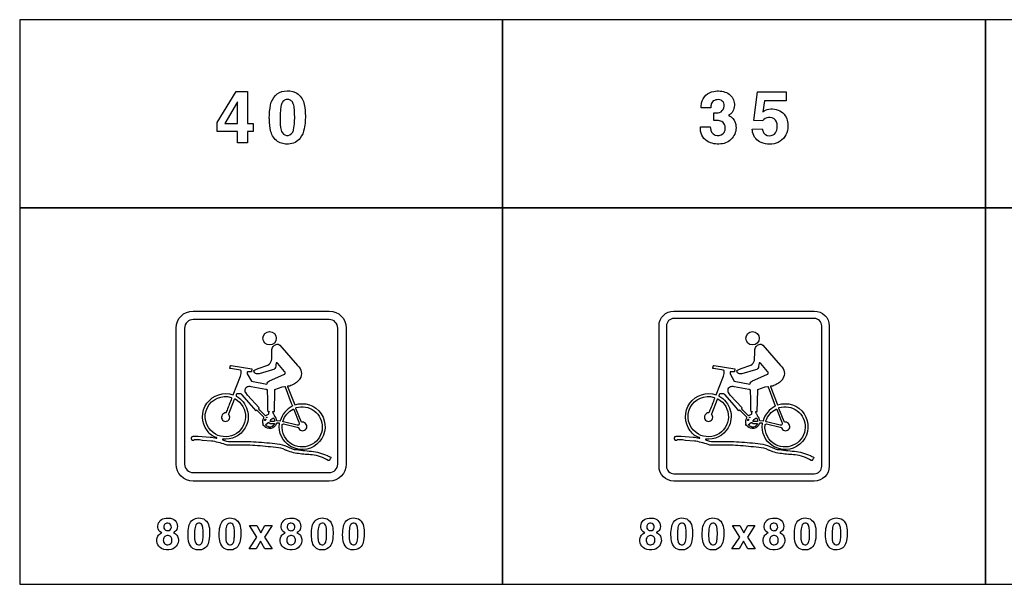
# Model space of a CAD drawing. Extents: x 0 to 18160, y 0 to 2655.
# Drawn here: x 0 to 4633, y 0 to 2655 of the extents above; entities that cross this region are included whole.
import ezdxf

# ---------------------------------------------------------------- set-up
doc = ezdxf.new("R2010")
doc.units = 0
doc.header["$MEASUREMENT"] = 0

msp = doc.modelspace()

# ---------------------------------------------------------------- linework, layer by layer
for points in [[(0, 1770), (2270, 1770), (2270, 2655), (0, 2655)], [(2270, 1770), (4540, 1770), (4540, 2655), (2270, 2655)], [(4540, 1770), (6810, 1770), (6810, 2655), (4540, 2655)], [(927.496, 2171.35), (1017.9, 2317.79), (1070.98, 2317.79), (1070.98, 2166.57), (1097.95, 2166.57), (1097.95, 2128.53), (1070.98, 2128.53), (1070.98, 2076.28), (1023.46, 2076.28), (1023.46, 2128.53), (927.496, 2128.53)], [(1023.46, 2269.13), (963.474, 2166.57), (1023.46, 2166.57)], [(0, 0), (2270, 0), (2270, 1770), (0, 1770)], [(2270, 0), (4540, 0), (4540, 1770), (2270, 1770)], [(4540, 0), (6810, 0), (6810, 1770), (4540, 1770)], [(1115.2, 221.769), (1080.08, 276.319), (1114.84, 276.319), (1133.11, 242.267), (1151.83, 276.319), (1185.98, 276.319), (1150.44, 222.29), (1186.95, 166.272), (1152.4, 166.272), (1132.54, 202.362), (1112.14, 166.272), (1077.99, 166.272)], [(3385.19, 221.769), (3350.07, 276.319), (3384.84, 276.319), (3403.11, 242.267), (3421.83, 276.319), (3455.97, 276.319), (3420.43, 222.29), (3456.95, 166.272), (3422.4, 166.272), (3402.54, 202.362), (3382.14, 166.272), (3347.99, 166.272)]]:
    msp.add_lwpolyline(points, close=True)
for points in [[(1173.29, 2191.65, -0.0563084), (1179.33, 2254.48, -0.130301), (1201.53, 2298.28, -0.174843), (1243.35, 2319.69, -0.147552), (1296.47, 2313.05, -0.192146), (1333.28, 2269.88, -0.0833996), (1342.52, 2212.85, -0.0545507), (1337.51, 2142.08, -0.116773), (1318.43, 2098, -0.221099), (1263.57, 2070.32, -0.162564), (1212.11, 2082.84, -0.174743), (1180.84, 2128.26, -0.0640867), (1173.37, 2186.95)], [(3199.84, 2150.87), (3246.2, 2150.87, 0.0411845), (3248.26, 2135.66, 0.335066), (3278.75, 2110.39, 0.276505), (3310.74, 2124.92, 0.158203), (3316.31, 2145.65, 0.0878221), (3313.34, 2161.57, 0.217575), (3294.82, 2178.43, 0.0882727), (3273.57, 2181.55), (3262.75, 2181.55), (3262.75, 2216.82, 0.0282129), (3282.34, 2217.42, 0.50028), (3309.32, 2262.91, 0.235001), (3290.79, 2277.96, 0.165496), (3265.12, 2275.67, 0.220849), (3250.9, 2259.12, 0.055705), (3248.02, 2240.92), (3203.2, 2240.92, -0.0488003), (3204.97, 2263.51, -0.30773), (3262.59, 2318.01, -0.146685), (3322.07, 2312.08, -0.469869), (3348.61, 2219.31, -0.0891152), (3336.57, 2207.54), (3332.3, 2204.54, -0.0245333), (3343.48, 2198.14, -0.202429), (3365.75, 2161.45, -0.422325), (3303.08, 2072, -0.154301), (3238.98, 2079.19, -0.287878), (3199.96, 2139.89, -0.0143877)], [(1224.67, 2161.12, 0.0124589), (1225.19, 2154.8, 0.0668192), (1230.8, 2129.4, 0.615362), (1281.7, 2123.79, 0.0726881), (1287.15, 2136.83, 0.0588562), (1291.85, 2174.11, 0.0389037), (1290.23, 2241.09, 0.084671), (1283.64, 2264.43, 0.156013), (1272.18, 2276.6, 0.143208), (1256.47, 2279.56, 0.172584), (1240.71, 2273.36, 0.132565), (1230.76, 2257.8, 0.0498315), (1226.21, 2236.08, 0.0368731)], [(3442.43, 2139.57), (3489.39, 2141.35, 0.0452719), (3495.79, 2125.12, 0.0567733), (3500.53, 2118.25, 0.070207), (3504.95, 2114.77, 0.264984), (3540.97, 2112.87, 0.20748), (3558.38, 2135.98, 0.147389), (3557.24, 2174.01, 0.308532), (3527.86, 2195.42, 0.215743), (3498.08, 2185.19, 0.028781), (3492.71, 2178.95), (3450.09, 2180.96), (3467.91, 2315.64), (3601.95, 2315.64), (3601.95, 2273.77), (3501.51, 2273.77), (3492.55, 2221.76, -0.0211252), (3505.46, 2229.3, -0.121371), (3538.8, 2235.15, -0.244671), (3598.59, 2203.2, -0.173069), (3610.16, 2144.07, -0.256779), (3564.98, 2078.08, -0.199585), (3485.44, 2077.01, -0.245625), (3445.16, 2125.91, -0.0170062)], [(814.995, 484.997, -0.414213), (734.995, 564.997), (734.995, 1205, -0.414213), (814.995, 1285), (1455, 1285, -0.414213), (1535, 1205), (1535, 564.997, -0.414213), (1455, 484.997)], [(3074.99, 484.997, -0.414213), (3004.99, 554.997), (3004.99, 1215, -0.414213), (3074.99, 1285), (3734.99, 1285, -0.414213), (3804.99, 1215), (3804.99, 554.997, -0.414213), (3734.99, 484.997)], [(814.995, 524.997), (1455, 524.997, 0.414213), (1495, 564.997), (1495, 1205, 0.414213), (1455, 1245), (814.995, 1245, 0.414213), (774.995, 1205), (774.995, 564.997, 0.414213)], [(3075, 519.997), (3735, 519.997, 0.414213), (3770, 554.997), (3770, 1215, 0.414213), (3735, 1250), (3075, 1250, 0.414213), (3040, 1215), (3040, 554.997, 0.414213)], [(1143.34, 1156.71, -1), (1206.09, 1156.71, -1)], [(3413.34, 1156.71, -1), (3476.09, 1156.71, -1)], [(1144.44, 753.809, -0.0157011), (1143.79, 756.054, -0.0124196), (1143.24, 758.181, -0.176629), (1147.15, 782.936, 0.125535), (1147.51, 783.987, 0.255961), (1145.98, 787.309), (1115.15, 818.831), (1114.3, 819.69), (1110.92, 816.284), (1110.81, 816.192), (1110.74, 816.262), (1089.48, 841.105), (1043.67, 892.9), (1043.56, 893.038, 0.184582), (1039.45, 895.346, -0.0499733), (1030.69, 895.416, 0.0522584), (1022.94, 895.369, 0.155051), (1019.63, 893.884, 0.17602), (1016.68, 886.478, 0.0562294), (1016.75, 885.175, -0.417791), (1060.13, 735.713, -0.290929), (953.666, 682.226, 0.0449683), (953.549, 681.998, 0.30733), (953.711, 679.94, 0.0175466), (953.961, 679.712, 0.111254), (991.217, 671.255), (993.754, 671.483), (1082.92, 671.483, -0.00620699), (1086.6, 671.483, -0.00733762), (1186.9, 663.483, -0.115542), (1277.94, 638.57, 0.00662475), (1285, 635.826, 0.0167421), (1290.49, 634.456, 0.0167912), (1371.31, 625.998, -0.0766538), (1445.92, 605.427, -0.0125055), (1446.32, 605.197, 0.0399412), (1461.89, 597.197, -0.0758357), (1462.19, 596.512, -0.17549), (1461.92, 594.684, -0.0316941), (1459.29, 589.884, 0.0284449), (1457.62, 587.141, -0.0354978), (1456.11, 583.94, -0.168535), (1454.28, 582.112, -0.171689), (1450.74, 582.34, -0.0391347), (1450.35, 582.569, 0.110689), (1374.53, 608.17, 0.0193466), (1359.72, 609.768, -0.037826), (1294.15, 617.313, -0.0609889), (1263.24, 625.768, -0.0568103), (1254.53, 629.654, 0.12482), (1251.65, 630.797, -0.107979), (1249.25, 631.483, 0.12922), (1204.11, 643.141, 0.00514981), (1105.69, 652.512, 0.0269771), (1061.96, 653.654), (994.717, 653.654, -0.0261812), (979.767, 654.112), (974.529, 655.027, 0.0200944), (908.317, 672.855), (902.074, 673.313), (859.541, 676.284, -0.00843662), (858.305, 676.512, 0.0940907), (831.216, 678.797), (827.879, 678.797, 0.128625), (817.004, 676.969, -0.08912), (812.134, 676.512, -0.214992), (809.711, 678.112, -0.114499), (808.067, 682.456, -0.129476), (809.004, 693.427, -0.133168), (810.055, 694.797, -0.102123), (812.384, 695.712, -0.0490233), (819.495, 696.17, -0.0175069), (838.623, 696.625), (895.904, 692.054, -0.0571022), (923.379, 687.255, 0.00837212), (923.586, 687.255, 0.123918), (925.986, 687.712, 0.11063), (926.486, 688.17, 0.342287), (926.512, 688.855, 0.111571), (925.892, 689.313, 0.0276232), (925.004, 689.768, -0.175566), (882.166, 721.768), (881.916, 721.768, -0.74154), (1003.56, 890.889, 0.0692665), (1003.7, 891.003), (1038.19, 978.775, 0.0947268), (1040.8, 1002.55, 0.198682), (1039.79, 1005.11, 0.111107), (1037.62, 1006.3), (990.353, 1014.07, -0.0068744), (989.092, 1014.41, -0.179327), (988.478, 1014.87, -0.134365), (988.18, 1015.96, -0.0638769), (988.589, 1018.8, 0.0369487), (989.276, 1023.23, -0.0652469), (990.353, 1027.71, -0.115116), (991.035, 1028.69, -0.242299), (991.93, 1028.95, 0.0176674), (993.986, 1028.72), (1090.74, 1013.24, -0.0355041), (1090.97, 1013.2, -0.263341), (1091.4, 1012.83), (1091.45, 1012.58, -0.0211711), (1091.45, 1010.73), (1090.28, 1002.2), (1090.28, 1002.09, -0.0871501), (1089.99, 1000.38, -0.265237), (1088.15, 998.82, -0.0398582), (1086.85, 998.706), (1072.43, 999.666), (1072.11, 999.713, 0.0973733), (1070.76, 999.621, 0.24481), (1069.96, 998.844, 0.0476339), (1069.55, 996.489), (1069.69, 989.838, -0.00636227), (1069.64, 989.105), (1088.73, 955.987), (1161.32, 941.632, 0.0157743), (1161.92, 941.518, -0.226895), (1174.32, 956.284), (1242.26, 986.614, 0.656249), (1245.18, 1000.47), (1213.21, 1038.13, 0.0262531), (1210.51, 1040.56, 0.131474), (1208.15, 1041.65, 0.248515), (1206.12, 1040.92, 0.0996562), (1205.07, 1039.12, -0.057725), (1203.2, 1025.75, -0.398792), (1188.07, 1008.44), (1124.93, 990.181), (1117.73, 989.014, -0.188236), (1108.15, 991.164, -0.169843), (1102.42, 998.456, 0.0538725), (1101.57, 1000.35, -0.0764028), (1100.59, 1002.66, -0.265954), (1101.23, 1004.83, -0.00901004), (1103.47, 1007.14), (1109.42, 1009.86), (1120.95, 1014.27), (1166.94, 1030.16, 0.191954), (1183.22, 1053.17, 0.0362359), (1184.36, 1059.19), (1185.32, 1088.42), (1185.3, 1089.56, -0.0247427), (1185.02, 1098.8, -0.182682), (1190.97, 1118.82, -0.110513), (1205.73, 1127.69, -0.31845), (1222.35, 1124.69), (1306.31, 1028.19, -0.388176), (1316.59, 965.907, 0.00579896), (1314.88, 962.844, -0.143788), (1273.78, 934.112, -0.182538), (1259.17, 931.255, 0.086721), (1258.88, 931.119, 0.14854), (1258.67, 930.775), (1292.7, 843.552, -1.4908), (1280.7, 644.284, -0.00913721), (1280.04, 644.742, 0.0158348), (1275.67, 647.027, 0.0419167), (1271.42, 649.083, -0.301883), (1221.37, 756.398, 0.229486), (1220.13, 757.907), (1208.61, 757.815, 0.127044), (1207.79, 756.992, 0.0107104), (1206.62, 755.072, 0.0286543), (1205.96, 753.86, -0.556489), (1150.36, 742.813, -0.074524), (1147.72, 746.512), (1147.65, 746.634), (1144.74, 746.63, -0.413074), (1143.59, 747.768), (1143.57, 752.893)], [(3414.44, 753.809, -0.0157011), (3413.79, 756.054, -0.0124196), (3413.24, 758.181, -0.176629), (3417.15, 782.936, 0.125535), (3417.51, 783.987, 0.255961), (3415.98, 787.309), (3385.15, 818.831), (3384.3, 819.69), (3380.92, 816.284), (3380.81, 816.192), (3380.74, 816.262), (3359.48, 841.105), (3313.67, 892.9), (3313.56, 893.038, 0.184582), (3309.45, 895.346, -0.0499733), (3300.69, 895.416, 0.0522584), (3292.94, 895.369, 0.155051), (3289.63, 893.884, 0.17602), (3286.68, 886.478, 0.0562294), (3286.75, 885.175, -0.417791), (3330.13, 735.713, -0.290929), (3223.67, 682.226, 0.0449683), (3223.55, 681.998, 0.30733), (3223.71, 679.94, 0.0175466), (3223.96, 679.712, 0.111254), (3261.22, 671.255), (3263.75, 671.483), (3352.92, 671.483, -0.00620699), (3356.6, 671.483, -0.00733762), (3456.9, 663.483, -0.115542), (3547.94, 638.57, 0.00662475), (3555, 635.826, 0.0167421), (3560.49, 634.456, 0.0167912), (3641.31, 625.998, -0.0766538), (3715.92, 605.427, -0.0125055), (3716.32, 605.197, 0.0399412), (3731.89, 597.197, -0.0758357), (3732.19, 596.512, -0.17549), (3731.92, 594.684, -0.0316941), (3729.29, 589.884, 0.0284449), (3727.62, 587.141, -0.0354978), (3726.11, 583.94, -0.168535), (3724.28, 582.112, -0.171689), (3720.74, 582.34, -0.0391347), (3720.35, 582.569, 0.110689), (3644.53, 608.17, 0.0193466), (3629.72, 609.768, -0.037826), (3564.15, 617.313, -0.0609889), (3533.24, 625.768, -0.0568103), (3524.53, 629.654, 0.12482), (3521.65, 630.797, -0.107979), (3519.25, 631.483, 0.12922), (3474.11, 643.141, 0.00514981), (3375.69, 652.512, 0.0269771), (3331.96, 653.654), (3264.72, 653.654, -0.0261812), (3249.77, 654.112), (3244.53, 655.027, 0.0200944), (3178.32, 672.855), (3172.07, 673.313), (3129.54, 676.284, -0.00843662), (3128.3, 676.512, 0.0940907), (3101.22, 678.797), (3097.88, 678.797, 0.128625), (3087, 676.969, -0.08912), (3082.13, 676.512, -0.214992), (3079.71, 678.112, -0.114499), (3078.07, 682.456, -0.129476), (3079, 693.427, -0.133168), (3080.05, 694.797, -0.102123), (3082.38, 695.712, -0.0490233), (3089.49, 696.17, -0.0175069), (3108.62, 696.625), (3165.9, 692.054, -0.0571022), (3193.38, 687.255, 0.00837212), (3193.59, 687.255, 0.123918), (3195.99, 687.712, 0.11063), (3196.49, 688.17, 0.342287), (3196.51, 688.855, 0.111571), (3195.89, 689.313, 0.0276232), (3195, 689.768, -0.175566), (3152.17, 721.768), (3151.92, 721.768, -0.74154), (3273.56, 890.889, 0.0692665), (3273.7, 891.003), (3308.19, 978.775, 0.0947268), (3310.8, 1002.55, 0.198682), (3309.79, 1005.11, 0.111107), (3307.62, 1006.3), (3260.35, 1014.07, -0.0068744), (3259.09, 1014.41, -0.179327), (3258.48, 1014.87, -0.134365), (3258.18, 1015.96, -0.0638769), (3258.59, 1018.8, 0.0369487), (3259.28, 1023.23, -0.0652469), (3260.35, 1027.71, -0.115116), (3261.04, 1028.69, -0.242299), (3261.93, 1028.95, 0.0176674), (3263.99, 1028.72), (3360.74, 1013.24, -0.0355041), (3360.97, 1013.2, -0.263341), (3361.4, 1012.83), (3361.45, 1012.58, -0.0211711), (3361.45, 1010.73), (3360.28, 1002.2), (3360.28, 1002.09, -0.0871501), (3359.99, 1000.38, -0.265237), (3358.15, 998.82, -0.0398582), (3356.85, 998.706), (3342.43, 999.666), (3342.11, 999.713, 0.0973733), (3340.76, 999.621, 0.24481), (3339.96, 998.844, 0.0476339), (3339.55, 996.489), (3339.69, 989.838, -0.00636227), (3339.64, 989.105), (3358.73, 955.987), (3431.32, 941.632, 0.0157743), (3431.92, 941.518, -0.226895), (3444.32, 956.284), (3512.26, 986.614, 0.656249), (3515.18, 1000.47), (3483.21, 1038.13, 0.0262531), (3480.51, 1040.56, 0.131474), (3478.15, 1041.65, 0.248515), (3476.12, 1040.92, 0.0996562), (3475.07, 1039.12, -0.057725), (3473.2, 1025.75, -0.398792), (3458.07, 1008.44), (3394.93, 990.181), (3387.73, 989.014, -0.188236), (3378.15, 991.164, -0.169843), (3372.42, 998.456, 0.0538725), (3371.57, 1000.35, -0.0764028), (3370.59, 1002.66, -0.265954), (3371.23, 1004.83, -0.00901004), (3373.47, 1007.14), (3379.42, 1009.86), (3390.95, 1014.27), (3436.94, 1030.16, 0.191954), (3453.22, 1053.17, 0.0362359), (3454.36, 1059.19), (3455.32, 1088.42), (3455.3, 1089.56, -0.0247427), (3455.02, 1098.8, -0.182682), (3460.97, 1118.82, -0.110513), (3475.73, 1127.69, -0.31845), (3492.35, 1124.69), (3576.31, 1028.19, -0.388176), (3586.59, 965.907, 0.00579896), (3584.88, 962.844, -0.143788), (3543.78, 934.112, -0.182538), (3529.17, 931.255, 0.086721), (3528.88, 931.119, 0.14854), (3528.67, 930.775), (3562.7, 843.552, -1.4908), (3550.7, 644.284, -0.00913721), (3550.04, 644.742, 0.0158348), (3545.67, 647.027, 0.0419167), (3541.42, 649.083, -0.301883), (3491.37, 756.398, 0.229486), (3490.13, 757.907), (3478.61, 757.815, 0.127044), (3477.79, 756.992, 0.0107104), (3476.62, 755.072, 0.0286543), (3475.96, 753.86, -0.556489), (3420.36, 742.813, -0.074524), (3417.72, 746.512), (3417.65, 746.634), (3414.74, 746.63, -0.413074), (3413.59, 747.768), (3413.57, 752.893)], [(1123.82, 824.422), (1122.07, 826.17), (1122.6, 826.639), (1125.07, 829.105), (1070.17, 890.168), (1062.17, 901.518, -0.177247), (1059.74, 906.603, -0.151471), (1062.42, 923.65, -0.207337), (1070.36, 930.094, -0.107875), (1086.15, 930.733), (1087.76, 930.467), (1157.29, 917.183, -0.0330359), (1160.48, 916.648, -0.0453301), (1161.69, 916.161, -0.179658), (1163.04, 914.608, -0.0960544), (1163.6, 910.639, 0.0194864), (1163.27, 900.86, -0.028794), (1164.47, 873.322, 0.0407621), (1165.46, 843.284), (1165.49, 818.976, 0.115711), (1166.92, 813.556, 0.0596439), (1167.8, 812.44), (1168.77, 812.442), (1170.32, 812.44), (1172.1, 812.431, -0.136692), (1172.34, 812.309, -0.167586), (1172.41, 812.125, -0.091787), (1172.37, 811.773, -0.0242526), (1170.18, 806.494, 0.098275), (1169.18, 801.492, -0.203741), (1168.02, 798.17, 0.109643), (1155.5, 791.88), (1155.12, 791.563), (1148.71, 798.487), (1129.07, 819.172)], [(1190.56, 812.445), (1196.93, 812.449, 0.0047066), (1196.99, 812.523), (1198.92, 910.717), (1198.93, 913.246, -0.0882529), (1199.31, 915.576), (1233.74, 928.494), (1246.7, 930.121), (1246.87, 930.192), (1247.13, 930.241, -0.210916), (1247.52, 930.074, -0.106812), (1247.78, 929.614, -0.0427835), (1247.95, 928.927), (1247.97, 928.744), (1276.7, 851.552), (1281.65, 838.603, -0.0936472), (1281.24, 837.206, 0.207272), (1224.36, 769.081, -0.0309932), (1224.28, 768.264, -0.0919421), (1224.13, 767.851, -0.216828), (1223.86, 767.663, -0.0360471), (1223.8, 767.657), (1209.99, 768.36, -0.0156388), (1209.62, 768.525, -0.0813735), (1208.84, 769.121, 0.152353), (1198.42, 790.192, -0.0284829), (1197.55, 792.36, -0.0474655), (1197.23, 794.371, 0.129547), (1194.75, 800.291, -0.0388214), (1192.26, 804.338, -0.012401), (1191.57, 806.375, -0.0110855), (1190.17, 809.867, -0.0729518), (1189.9, 811.331, -0.230827), (1190.32, 812.313, -0.0412837)], [(3393.82, 824.422), (3392.07, 826.17), (3392.6, 826.639), (3395.07, 829.105), (3340.17, 890.168), (3332.17, 901.518, -0.177247), (3329.74, 906.603, -0.151471), (3332.42, 923.65, -0.207337), (3340.36, 930.094, -0.107875), (3356.15, 930.733), (3357.76, 930.467), (3427.29, 917.183, -0.0330359), (3430.48, 916.648, -0.0453301), (3431.69, 916.161, -0.179658), (3433.04, 914.608, -0.0960544), (3433.6, 910.639, 0.0194864), (3433.27, 900.86, -0.028794), (3434.47, 873.322, 0.0407621), (3435.46, 843.284), (3435.49, 818.976, 0.115711), (3436.92, 813.556, 0.0596439), (3437.8, 812.44), (3438.77, 812.442), (3440.32, 812.44), (3442.1, 812.431, -0.136692), (3442.34, 812.309, -0.167586), (3442.41, 812.125, -0.091787), (3442.37, 811.773, -0.0242526), (3440.18, 806.494, 0.098275), (3439.18, 801.492, -0.203741), (3438.02, 798.17, 0.109643), (3425.5, 791.88), (3425.12, 791.563), (3418.71, 798.487), (3399.07, 819.172)], [(3460.56, 812.445), (3466.93, 812.449, 0.0047066), (3466.99, 812.523), (3468.92, 910.717), (3468.93, 913.246, -0.0882529), (3469.31, 915.576), (3503.74, 928.494), (3516.7, 930.121), (3516.87, 930.192), (3517.13, 930.241, -0.210916), (3517.52, 930.074, -0.106812), (3517.78, 929.614, -0.0427835), (3517.95, 928.927), (3517.97, 928.744), (3546.7, 851.552), (3551.65, 838.603, -0.0936472), (3551.24, 837.206, 0.207272), (3494.36, 769.081, -0.0309932), (3494.28, 768.264, -0.0919421), (3494.13, 767.851, -0.216828), (3493.86, 767.663, -0.0360471), (3493.8, 767.657), (3479.99, 768.36, -0.0156388), (3479.62, 768.525, -0.0813735), (3478.84, 769.121, 0.152353), (3468.42, 790.192, -0.0284829), (3467.55, 792.36, -0.0474655), (3467.23, 794.371, 0.129547), (3464.75, 800.291, -0.0388214), (3462.26, 804.338, -0.012401), (3461.57, 806.375, -0.0110855), (3460.17, 809.867, -0.0729518), (3459.9, 811.331, -0.230827), (3460.32, 812.313, -0.0412837)], [(984.291, 795.056, -0.00795077), (981.995, 798.3), (983.467, 801.913), (1009.89, 870.532), (1009.96, 870.755, -0.122919), (1010.6, 871.733, -0.271483), (1011.53, 871.916, -0.0555044), (1012, 871.681, -1.07858), (909.174, 713.148, -0.836531), (993.685, 878.987, -0.00503944), (994.649, 878.592, -0.144273), (995.067, 876.253, 0.043232), (995.074, 875.235, 0.273682), (995.685, 874.427, -0.0295829), (984.842, 845.538, -0.0273429), (974.504, 819.224, -0.0226842), (970.774, 809.48, -0.0739044), (968.692, 806.369, 0.557229), (951.017, 776.25, 1.04657)], [(3254.29, 795.056, -0.00795077), (3251.99, 798.3), (3253.47, 801.913), (3279.89, 870.532), (3279.96, 870.755, -0.122919), (3280.6, 871.733, -0.271483), (3281.53, 871.916, -0.0555044), (3282, 871.681, -1.07858), (3179.17, 713.148, -0.836531), (3263.69, 878.987, -0.00503944), (3264.65, 878.592, -0.144273), (3265.07, 876.253, 0.043232), (3265.07, 875.235, 0.273682), (3265.69, 874.427, -0.0295829), (3254.84, 845.538, -0.0273429), (3244.5, 819.224, -0.0226842), (3240.77, 809.48, -0.0739044), (3238.69, 806.369, 0.557229), (3221.02, 776.25, 1.04657)], [(1328.77, 762.507, -0.0138408), (1324.54, 762.074), (1322.78, 765.045), (1322.64, 765.364), (1298.25, 826.873, -0.0548422), (1298.14, 829.503, -0.0833985), (1298.23, 829.869, -0.0628163), (1298.46, 830.188, -0.0266164), (1298.92, 830.646, -0.514736), (1422.25, 737.389, -0.547746), (1284.04, 656.474, -0.307708), (1233.48, 750.554, -0.0869154), (1234.42, 752.222, -0.238334), (1239.51, 753.936), (1303.79, 738.759), (1309.59, 737.844, -0.0612467), (1310.67, 737.389, -0.170856), (1311.44, 736.474, -0.0503323), (1311.95, 734.416, 0.0473999), (1312.31, 732.588, 0.545677), (1347.1, 730.987, 0.570125)], [(3598.77, 762.507, -0.0138408), (3594.54, 762.074), (3592.78, 765.045), (3592.64, 765.364), (3568.25, 826.873, -0.0548422), (3568.14, 829.503, -0.0833985), (3568.23, 829.869, -0.0628163), (3568.46, 830.188, -0.0266164), (3568.92, 830.646, -0.514736), (3692.25, 737.389, -0.547746), (3554.04, 656.474, -0.307708), (3503.48, 750.554, -0.0869154), (3504.42, 752.222, -0.238334), (3509.51, 753.936), (3573.79, 738.759), (3579.59, 737.844, -0.0612467), (3580.67, 737.389, -0.170856), (3581.44, 736.474, -0.0503323), (3581.95, 734.416, 0.0473999), (3582.31, 732.588, 0.545677), (3617.1, 730.987, 0.570125)], [(1285.65, 823.416, -0.012738), (1286.21, 823.605, -0.199038), (1288.4, 823.375, 0.0145924), (1289, 821.534), (1312.7, 762.547, -0.105488), (1314.03, 756.338, -0.129498), (1311.92, 749.73, -0.118084), (1310.32, 748.222, -0.151615), (1308.93, 747.947, -0.0252286), (1304.7, 748.695), (1239.9, 763.592, -0.0890397), (1238.39, 764.085, -0.231908), (1237.24, 766.188, -0.095674), (1237.6, 768.623, -0.196727)], [(3555.65, 823.416, -0.012738), (3556.21, 823.605, -0.199038), (3558.4, 823.375, 0.0145924), (3559, 821.534), (3582.7, 762.547, -0.105488), (3584.03, 756.338, -0.129498), (3581.92, 749.73, -0.118084), (3580.32, 748.222, -0.151615), (3578.93, 747.947, -0.0252286), (3574.7, 748.695), (3509.9, 763.592, -0.0890397), (3508.39, 764.085, -0.231908), (3507.24, 766.188, -0.095674), (3507.6, 768.623, -0.196727)], [(1151.21, 769.717, -0.103514), (1150.99, 770.105, -0.164133), (1152.38, 775.55, -0.235672), (1154.67, 775.976, -0.0209814), (1155.24, 775.963, -0.608806), (1155.55, 772.273, -0.009039), (1155.18, 771.842, -0.304902)], [(1198.05, 755.592), (1197.99, 755.431, -0.393565), (1170.54, 739.608, -0.115396), (1154.89, 749.543), (1154.76, 749.648), (1168.43, 760.96, -0.356807), (1171.32, 760.974), (1177.96, 755.592)], [(1160.23, 784.688, -1), (1162.62, 784.688, -1)], [(1176.82, 764.946, -0.0606315), (1176.54, 765.439, -0.143554), (1189.66, 781.223, -0.145192), (1192.03, 781.886, -0.141228), (1194.7, 780.762), (1195.01, 780.198, -0.0555642), (1197.95, 774.106, -0.175877), (1197.26, 764.946)], [(3421.21, 769.717, -0.103514), (3420.99, 770.105, -0.164133), (3422.38, 775.55, -0.235672), (3424.67, 775.976, -0.0209814), (3425.24, 775.963, -0.608806), (3425.55, 772.273, -0.009039), (3425.18, 771.842, -0.304902)], [(3468.05, 755.592), (3467.99, 755.431, -0.393565), (3440.54, 739.608, -0.115396), (3424.89, 749.543), (3424.76, 749.648), (3438.43, 760.96, -0.356807), (3441.32, 760.974), (3447.96, 755.592)], [(3430.23, 784.688, -1), (3432.62, 784.688, -1)], [(3446.82, 764.946, -0.0606315), (3446.54, 765.439, -0.143554), (3459.66, 781.223, -0.145192), (3462.03, 781.886, -0.141228), (3464.7, 780.762), (3465.01, 780.198, -0.0555642), (3467.95, 774.106, -0.175877), (3467.26, 764.946)], [(667.968, 242.323, -0.0382282), (664.485, 243.627, -0.270406), (649.106, 267.703, -0.377372), (679.437, 309.622, -0.15371), (717.921, 307.513, -0.416366), (738.324, 258.058, -0.173733), (723.774, 243.674), (722.328, 242.987, -0.0479914), (731.997, 238.034, -0.173856), (743.608, 221.873, -0.440125), (712.542, 164.243, -0.184), (667.115, 168.106, -0.410286), (649.627, 226.897, -0.151435), (664.035, 240.357)], [(677.305, 267.821, 0.0587981), (678.182, 263.887, 0.18403), (685.267, 254.717, 0.217144), (702.684, 253.485, 0.192437), (710.883, 260.57, 0.157808), (712.542, 273.982, 0.166677), (707.968, 282.821, 0.173614), (695.954, 287.323, 0.2359), (681.001, 280.902, 0.184791)], [(791.138, 234.257, -0.0563084), (794.763, 271.959, -0.130301), (808.081, 298.238, -0.174843), (833.176, 311.082, -0.147552), (865.048, 307.101, -0.192146), (887.133, 281.2, -0.0833996), (892.678, 246.982, -0.0545507), (889.668, 204.518, -0.116773), (878.223, 178.073, -0.221099), (845.308, 161.461, -0.162564), (814.432, 168.973, -0.174743), (795.664, 196.224, -0.0640867), (791.185, 231.437)], [(821.967, 215.94, 0.0124589), (822.275, 212.148, 0.0668192), (825.64, 196.911, 0.615362), (856.185, 193.547, 0.0726881), (859.455, 201.366, 0.0588562), (862.275, 223.736, 0.0389037), (861.304, 263.926, 0.084671), (857.346, 277.93, 0.156013), (850.474, 285.229, 0.143208), (841.043, 287.006, 0.172584), (831.588, 283.286, 0.132565), (825.616, 273.949, 0.0498315), (822.891, 260.916, 0.0368731)], [(937.884, 234.248, -0.0563084), (941.51, 271.95, -0.130301), (954.827, 298.229, -0.174843), (979.922, 311.073, -0.147552), (1011.79, 307.092, -0.192146), (1033.88, 281.192, -0.0833996), (1039.42, 246.974, -0.0545507), (1036.41, 204.509, -0.116773), (1024.97, 178.064, -0.221099), (992.055, 161.452, -0.162564), (961.178, 168.964, -0.174743), (942.41, 196.215, -0.0640867), (937.931, 231.428)], [(968.713, 215.931, 0.0124589), (969.021, 212.139, 0.0668192), (972.386, 196.902, 0.615362), (1002.93, 193.538, 0.0726881), (1006.2, 201.357, 0.0588562), (1009.02, 223.727, 0.0389037), (1008.05, 263.917, 0.084671), (1004.09, 277.921, 0.156013), (997.22, 285.22, 0.143208), (987.789, 286.997, 0.172584), (978.334, 283.277, 0.132565), (972.363, 273.94, 0.0498315), (969.637, 260.907, 0.0368731)], [(1248.01, 242.296, -0.0382282), (1244.53, 243.599, -0.270406), (1229.15, 267.675, -0.377372), (1259.48, 309.594, -0.15371), (1297.96, 307.485, -0.416366), (1318.36, 258.03, -0.173733), (1303.82, 243.646), (1302.37, 242.959, -0.0479914), (1312.04, 238.007, -0.173856), (1323.65, 221.845, -0.440125), (1292.58, 164.215, -0.184), (1247.16, 168.078, -0.410286), (1229.67, 226.869, -0.151435), (1244.08, 240.329)], [(1257.35, 267.793, 0.0587981), (1258.22, 263.86, 0.18403), (1265.31, 254.689, 0.217144), (1282.73, 253.457, 0.192437), (1290.92, 260.542, 0.157808), (1292.58, 273.954, 0.166677), (1288.01, 282.793, 0.173614), (1276, 287.296, 0.2359), (1261.04, 280.874, 0.184791)], [(1371.18, 234.284, -0.0563084), (1374.8, 271.986, -0.130301), (1388.12, 298.265, -0.174843), (1413.22, 311.109, -0.147552), (1445.09, 307.128, -0.192146), (1467.17, 281.227, -0.0833996), (1472.72, 247.01, -0.0545507), (1469.71, 204.545, -0.116773), (1458.26, 178.1, -0.221099), (1425.35, 161.488, -0.162564), (1394.47, 169, -0.174743), (1375.71, 196.251, -0.0640867), (1371.23, 231.464)], [(1402.01, 215.967, 0.0124589), (1402.32, 212.175, 0.0668192), (1405.68, 196.938, 0.615362), (1436.23, 193.574, 0.0726881), (1439.5, 201.393, 0.0588562), (1442.32, 223.763, 0.0389037), (1441.34, 263.953, 0.084671), (1437.39, 277.957, 0.156013), (1430.52, 285.256, 0.143208), (1421.08, 287.033, 0.172584), (1411.63, 283.313, 0.132565), (1405.66, 273.976, 0.0498315), (1402.93, 260.943, 0.0368731)], [(1517.93, 234.312, -0.0563084), (1521.55, 272.013, -0.130301), (1534.87, 298.293, -0.174843), (1559.96, 311.136, -0.147552), (1591.84, 307.155, -0.192146), (1613.92, 281.255, -0.0833996), (1619.47, 247.037, -0.0545507), (1616.46, 204.572, -0.116773), (1605.01, 178.127, -0.221099), (1572.1, 161.516, -0.162564), (1541.22, 169.027, -0.174743), (1522.45, 196.279, -0.0640867), (1517.97, 231.492)], [(1548.75, 215.994, 0.0124589), (1549.06, 212.203, 0.0668192), (1552.43, 196.966, 0.615362), (1582.97, 193.601, 0.0726881), (1586.24, 201.421, 0.0588562), (1589.06, 223.79, 0.0389037), (1588.09, 263.98, 0.084671), (1584.13, 277.985, 0.156013), (1577.26, 285.283, 0.143208), (1567.83, 287.06, 0.172584), (1558.38, 283.34, 0.132565), (1552.4, 274.004, 0.0498315), (1549.68, 260.97, 0.0368731)], [(2937.96, 242.323, -0.0382282), (2934.48, 243.627, -0.270406), (2919.1, 267.703, -0.377372), (2949.43, 309.622, -0.15371), (2987.91, 307.513, -0.416366), (3008.32, 258.058, -0.173733), (2993.77, 243.674), (2992.32, 242.987, -0.0479914), (3001.99, 238.034, -0.173856), (3013.6, 221.873, -0.440125), (2982.54, 164.243, -0.184), (2937.11, 168.105, -0.410286), (2919.62, 226.897, -0.151435), (2934.03, 240.357)], [(2947.3, 267.821, 0.0587981), (2948.18, 263.887, 0.18403), (2955.26, 254.717, 0.217144), (2972.68, 253.485, 0.192437), (2980.88, 260.57, 0.157808), (2982.54, 273.982, 0.166677), (2977.96, 282.821, 0.173614), (2965.95, 287.323, 0.2359), (2951, 280.902, 0.184791)], [(3061.13, 234.257, -0.0563084), (3064.76, 271.959, -0.130301), (3078.07, 298.238, -0.174843), (3103.17, 311.082, -0.147552), (3135.04, 307.101, -0.192146), (3157.13, 281.201, -0.0833996), (3162.67, 246.983, -0.0545507), (3159.66, 204.518, -0.116773), (3148.22, 178.073, -0.221099), (3115.3, 161.461, -0.162564), (3084.43, 168.973, -0.174743), (3065.66, 196.224, -0.0640867), (3061.18, 231.438)], [(3091.96, 215.94, 0.0124589), (3092.27, 212.148, 0.0668192), (3095.63, 196.911, 0.615362), (3126.18, 193.547, 0.0726881), (3129.45, 201.366, 0.0588562), (3132.27, 223.736, 0.0389037), (3131.3, 263.926, 0.084671), (3127.34, 277.93, 0.156013), (3120.47, 285.229, 0.143208), (3111.04, 287.006, 0.172584), (3101.58, 283.286, 0.132565), (3095.61, 273.949, 0.0498315), (3092.89, 260.916, 0.0368731)], [(3207.88, 234.248, -0.0563084), (3211.5, 271.95, -0.130301), (3224.82, 298.23, -0.174843), (3249.92, 311.073, -0.147552), (3281.79, 307.092, -0.192146), (3303.87, 281.192, -0.0833996), (3309.42, 246.974, -0.0545507), (3306.41, 204.509, -0.116773), (3294.96, 178.064, -0.221099), (3262.05, 161.452, -0.162564), (3231.17, 168.964, -0.174743), (3212.4, 196.215, -0.0640867), (3207.93, 231.429)], [(3238.71, 215.931, 0.0124589), (3239.02, 212.139, 0.0668192), (3242.38, 196.902, 0.615362), (3272.93, 193.538, 0.0726881), (3276.2, 201.357, 0.0588562), (3279.02, 223.727, 0.0389037), (3278.04, 263.917, 0.084671), (3274.09, 277.921, 0.156013), (3267.21, 285.22, 0.143208), (3257.78, 286.997, 0.172584), (3248.33, 283.277, 0.132565), (3242.36, 273.94, 0.0498315), (3239.63, 260.907, 0.0368731)], [(3518, 242.296, -0.0382282), (3514.52, 243.599, -0.270406), (3499.14, 267.675, -0.377372), (3529.47, 309.594, -0.15371), (3567.96, 307.485, -0.416366), (3588.36, 258.03, -0.173733), (3573.81, 243.646), (3572.36, 242.959, -0.0479914), (3582.03, 238.007, -0.173856), (3593.64, 221.845, -0.440125), (3562.58, 164.215, -0.184), (3517.15, 168.078, -0.410286), (3499.66, 226.869, -0.151435), (3514.07, 240.329)], [(3527.34, 267.793, 0.0587981), (3528.22, 263.86, 0.18403), (3535.3, 254.689, 0.217144), (3552.72, 253.457, 0.192437), (3560.92, 260.542, 0.157808), (3562.58, 273.955, 0.166677), (3558, 282.793, 0.173614), (3545.99, 287.296, 0.2359), (3531.04, 280.874, 0.184791)], [(3641.17, 234.284, -0.0563084), (3644.8, 271.986, -0.130301), (3658.12, 298.265, -0.174843), (3683.21, 311.109, -0.147552), (3715.08, 307.128, -0.192146), (3737.17, 281.228, -0.0833996), (3742.71, 247.01, -0.0545507), (3739.7, 204.545, -0.116773), (3728.26, 178.1, -0.221099), (3695.34, 161.488, -0.162564), (3664.47, 169, -0.174743), (3645.7, 196.251, -0.0640867), (3641.22, 231.464)], [(3672, 215.967, 0.0124589), (3672.31, 212.175, 0.0668192), (3675.68, 196.938, 0.615362), (3706.22, 193.574, 0.0726881), (3709.49, 201.393, 0.0588562), (3712.31, 223.763, 0.0389037), (3711.34, 263.953, 0.084671), (3707.38, 277.957, 0.156013), (3700.51, 285.256, 0.143208), (3691.08, 287.033, 0.172584), (3681.62, 283.313, 0.132565), (3675.65, 273.976, 0.0498315), (3672.93, 260.943, 0.0368731)], [(3787.92, 234.312, -0.0563084), (3791.54, 272.013, -0.130301), (3804.86, 298.293, -0.174843), (3829.96, 311.136, -0.147552), (3861.83, 307.155, -0.192146), (3883.91, 281.255, -0.0833996), (3889.46, 247.037, -0.0545507), (3886.45, 204.572, -0.116773), (3875, 178.127, -0.221099), (3842.09, 161.516, -0.162564), (3811.21, 169.027, -0.174743), (3792.45, 196.279, -0.0640867), (3787.97, 231.492)], [(3818.75, 215.994, 0.0124589), (3819.06, 212.203, 0.0668192), (3822.42, 196.966, 0.615362), (3852.97, 193.601, 0.0726881), (3856.24, 201.421, 0.0588562), (3859.06, 223.79, 0.0389037), (3858.09, 263.98, 0.084671), (3854.13, 277.985, 0.156013), (3847.26, 285.283, 0.143208), (3837.82, 287.061, 0.172584), (3828.37, 283.34, 0.132565), (3822.4, 274.004, 0.0498315), (3819.67, 260.97, 0.0368731)], [(674.84, 207.087, 0.0490068), (675.765, 200.38, 0.121824), (679.864, 191.992, 0.229649), (696.878, 185.641, 0.256774), (712.873, 195.57, 0.178638), (714.674, 215.12, 0.196143), (706.475, 226.186, 0.197496), (689.082, 228.271, 0.222887), (677.163, 219.006, 0.124888)], [(1254.88, 207.059, 0.0490068), (1255.81, 200.353, 0.121824), (1259.91, 191.964, 0.229649), (1276.92, 185.613, 0.256774), (1292.91, 195.542, 0.178638), (1294.72, 215.092, 0.196143), (1286.52, 226.158, 0.197496), (1269.12, 228.244, 0.222887), (1257.2, 218.978, 0.124888)], [(2944.83, 207.087, 0.0490068), (2945.76, 200.38, 0.121824), (2949.86, 191.992, 0.229649), (2966.87, 185.641, 0.256774), (2982.87, 195.57, 0.178638), (2984.67, 215.12, 0.196143), (2976.47, 226.186, 0.197496), (2959.08, 228.271, 0.222887), (2947.16, 219.006, 0.124888)], [(3524.88, 207.059, 0.0490068), (3525.8, 200.353, 0.121824), (3529.9, 191.964, 0.229649), (3546.91, 185.613, 0.256774), (3562.91, 195.542, 0.178638), (3564.71, 215.092, 0.196143), (3556.51, 226.158, 0.197496), (3539.12, 228.244, 0.222887), (3527.2, 218.978, 0.124888)]]:
    msp.add_lwpolyline(points, format="xyb", close=True)

doc.saveas('drawing.dxf')
